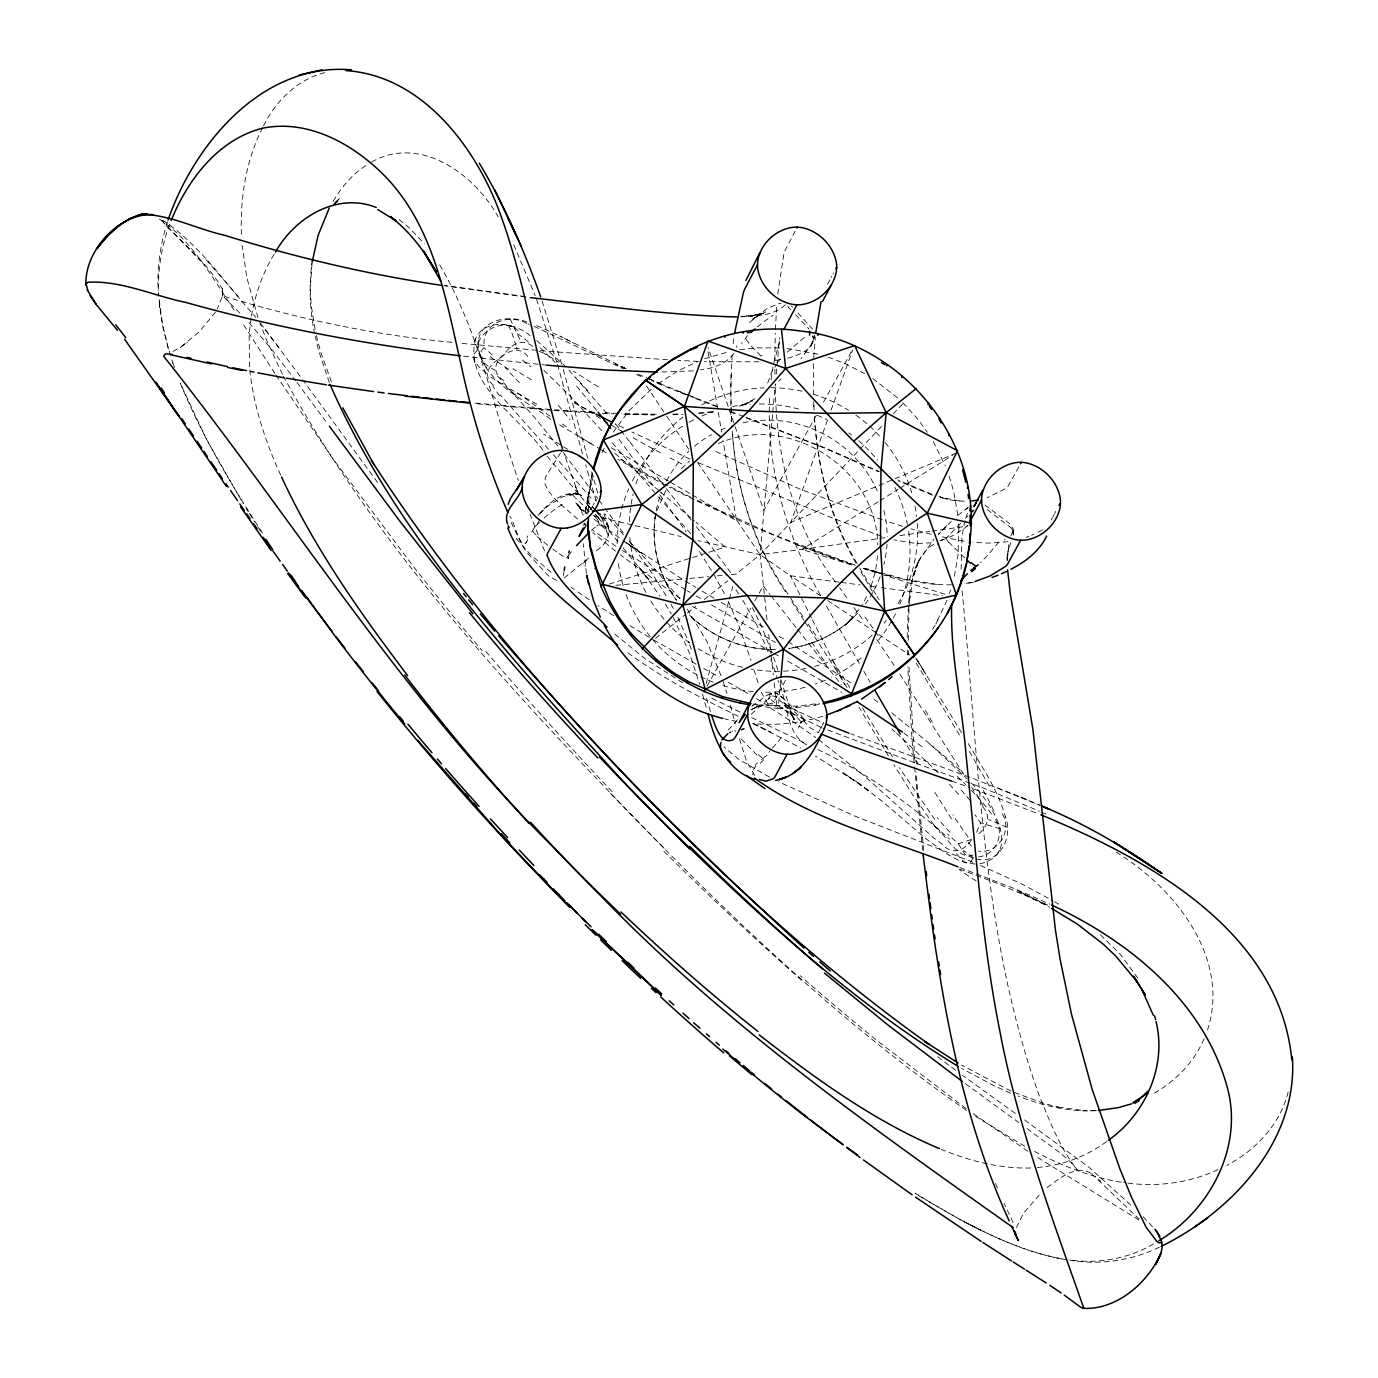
<?xml version="1.0" encoding="UTF-8"?>
<svg xmlns="http://www.w3.org/2000/svg" width="1378" height="1378" viewBox="0 0 1378 1378"><rect width="100%" height="100%" fill="white"/><g stroke="black" fill="none" stroke-linecap="round" stroke-linejoin="round"><path stroke-width="0.75" stroke-dasharray="5 3.75" d="M774.815 360.657L775.263 333.269M1007.197 560.174L1007.215 554.404L1007.232 560.691M907.172 637.704L908.412 604.942M769.234 411.815L769.716 394.59M222.823 293.962L222.53 296.167L222.513 289.311C207.372 262.337 181.552 242.769 161.071 219.877M787.734 358.177C797.552 355.507 815.914 349.306 812.917 335.991M732.097 355.162L730.736 389.423L731.718 422.357M877.648 555.592L875.495 571.078L870.948 586.718M813.537 363.671L813.416 393.97M730.995 374.695L730.84 405.7M775.383 329.669L776.813 304.555M588.285 511.686L589.061 493.737L591.868 475.686L588.32 495.133L586.994 514.115M1007.163 558.211L1009.299 541.054M813.778 357.746L815.345 336.938M908.998 608.99L908.291 640.856M909.101 607.009L909.825 595.038M1002.288 813.83C1012.709 830.4 998.24 853.947 978.466 851.191M483.006 358.504C464.214 339.953 501.127 313.684 518.076 330.634M526.809 322.056C508.671 314.167 478.821 319.817 478.097 343.604C480.577 381.672 524.966 399.396 551.028 419.549M908.567 602.978C910.514 581.55 914.665 554.783 935.455 543.259M477.977 344.982L478.355 340.383M584.1 523.02L583.755 525.741M780.637 680.766L778.415 705.984L777.123 708.413L752.474 705.243M772.558 414.554L760.07 554.662L767.046 619.755M772.748 412.418L775.28 384.703M776.262 374.041L779.552 337.799M777.726 294.082L783.858 254.069A162.811 22.823 82.6 0 1 784.874 250.899L795.089 231.228M312.014 263.405L310.343 288.777L311.152 304.831L315.149 329.824M251.02 318.146L249.108 334.871L249.642 367.96M909.446 601.066L913.269 575.797L918.833 560.57L911.84 581.568L916.198 566.375M733.182 343.777L733.802 338.557M655.308 516.302C650.984 545.636 659.08 576.349 676.581 600.205A117.268 113.926 28.1 0 1 661.233 492.824M771.077 379.656L773.041 366.927M814.122 338.799L814.57 335.543L811.366 345M312.444 259.667C308.569 283.868 309.706 308.655 314.373 332.666M587.786 497.975L585.047 514.614L585.633 510.687M585.684 510.256L586.27 506.294M1013.622 533.252L1013.261 535.095L1013.76 529.893L1010.97 535.715M564.015 571.663L563.257 575.608M587.889 497.561L593.505 474.979M503.952 380.569C492.256 374.041 493.841 362.38 503.659 354.508C511.6 344.276 523.106 336.732 533.889 347.756M587.028 501.919L588.647 493.6M251.433 316.13C255.292 294.237 262.647 272.758 274.411 253.81M773.781 363.155L780.224 339.246M654.963 518.094L656.221 512.788M954.386 576.211L958.037 555.007L958.881 527.447M964.841 520.763L961.982 536.438L961.138 570.251M591.3 476.754L592.316 472.826M475.772 338.506C461.906 385.806 525.431 420.79 545.86 454.688M706.173 683.505L732.786 586.477M1207.507 1030.089C1230.037 960.587 1178.638 893.03 1123.173 856.651M976.606 832.243L980.516 822.838L974.969 814.725M656.72 511.049L667.21 487.33M1288.189 1091.927C1280.248 1124.241 1255.72 1150.217 1226.782 1165.409M169.597 224.166C161.295 247.162 157.281 271.69 158.746 296.132M167.496 221.806C160.382 244.078 156.868 267.694 158.194 291.068M452.036 342.33C374.144 335.147 297.166 318.576 222.599 295.822L217.224 308.948M949.476 593.436L950.648 590.06M772.403 370.096L767.512 383.601M973.178 858.115L970.336 862.215L966.615 863.007L957.607 859.803L945.928 853.413L926.55 839.168L881.765 800.928L855.962 781.326L869.931 791.609L842.991 772.748L857.529 782.48L815.535 756.178M827.489 420.187L790.851 522.383L760.07 554.662L736.179 574.092L729.84 574.678M831.089 410.162L852.655 350.046M1016.43 1227.505L1023.51 1213.191L1040.597 1193.486M1012.485 531.96L1013.295 530.409L1011.762 533.751M966.081 516.767L967.408 513.339M979.947 863.834C1025.714 852.93 988.491 797.724 968.286 780.275M1010.815 542.622L1007.886 552.096L1008.524 548.737L1007.335 559.158L1007.404 553.043L1007.473 559.192M947.03 600.171L935.851 623.838L937.987 619.911M1204.079 1038.771C1193.813 1062.869 1174.263 1082.488 1151.353 1094.838M474.497 341.503C482.334 317.457 514.786 322.039 530.065 335.715M493.427 385.237C482.955 376.504 487.898 365.721 498.371 359.503C507.552 350.925 519.851 344.776 528.48 357.367M982.445 806.578C992.229 816.965 986.769 827.92 976.554 835.619M602.065 452.707L604.511 447.678M262.63 127.534C245.577 161.157 239.789 199.638 241.529 237.033M263.491 125.794C276.013 100.749 297.82 78.89 325.776 72.431M527.757 539.47C521.16 556.97 513.46 516.888 509.55 516.44M533.079 529.772L531.787 532.097M917.903 562.396L933.974 539.108M866.624 596.674L861.905 605.114M560.501 452.983L545.309 477.201L545.085 484.505L549.236 492.222L556.212 500.421L578.553 519.833M588.32 495.133L589.061 493.737M827.523 284.333L830.056 279.596M831.175 277.478L831.761 276.375M832.984 274.084L833.621 272.913M758.623 706.397L759.381 704.985L796.949 706.173L819.565 703.297M785.494 680.353L774.023 701.54A206.442 18.293 -83.3 0 1 772.679 703.211L759.76 705.829L751.113 709.687L757.814 706.242L751.096 709.687M774.247 683.075L777.123 708.413L796.208 707.569L796.949 706.173M796.208 707.569L814.915 705.26L815.483 704.21M818.446 732.493L820.013 729.548M820.565 728.514L821.719 726.344M822.321 725.207L823.579 722.864M1018.893 466.849L1007.783 486.641A162.432 35.966 6.8 0 1 1005.664 488.57L987.199 497.699M1051.087 520.161L1052.499 517.508M1053.016 516.561L1054.084 514.562M1054.635 513.529L1055.789 511.359M595.589 500.782L596.209 499.663M816.31 415.26L763.808 510.48L708.085 347.532M823.51 402.187L852.345 349.909M997.879 853.051L999.446 850.243M707.035 686.192L750.717 608.249M754.886 600.825L763.205 585.977L769.82 594.349M594.383 502.987L593.177 505.071M935.111 625.13L931.287 631.537M333.2 201.309C341.796 186.426 353.491 172.939 368.339 164.051M813.347 341.158L809.489 347.325M592.592 506.07L591.403 507.982M525.362 543.81L526.62 541.692M746.084 337.352L744.878 339.177M812.4 343.346L801.066 358.59M566.685 557.918L567.719 556.402M613.262 432.055L629.229 410.472L652.483 388.114M590.215 509.791L590.8 508.895M799.963 723.45L800.739 722.468M215.485 312.083L199.31 331.822L179.519 347.962L187.666 342.295L186.616 342.984M568.339 555.523L573.575 548.978M858.907 609.627L845.834 624.751L852.465 618.395L845.127 625.009L852.465 618.395M742.277 342.536L741.553 343.518M755.971 765.634L753.111 770.405L752.801 774.918M589.009 511.479L587.803 513.064M333.459 204.788L337.042 200.137M971.576 839.857C963.704 851.415 951.595 855.325 942.018 843.991A176.143 140.487 16.9 0 1 933.423 837.635L863.059 774.849L819.066 739.986M538.006 515.561C547.6 503.642 564.412 488.553 580.827 495.219L575.057 493.496M728.239 730.03L737.454 719.816M733.94 353.44C726.103 363.844 713.063 368.46 700.524 369.855M540.417 512.685L542.295 510.48M785.253 304.814C773.609 316.044 755.644 316.079 740.554 316.819M776.865 362.724L781.877 357.419M335.233 203.117L340.297 197.536L336.284 201.946M881.507 426.388L790.851 522.383L956.194 453.121M893.202 414.003L903.451 403.168M596.398 550.649C614.14 538.557 611.901 522.331 595.503 510.377M960.655 523.364L949.149 535.026M946.927 525.604L938.349 534.354L951.32 521.315M965.582 518.335L967.907 515.958M973.144 854.877C958.881 862.352 942.535 830.469 933.664 824.767L912.374 794.279L893.771 764.601M849.692 620.892L853.171 617.413L845.834 624.751M761.414 759.64L763.584 757.917M539.728 513.684L548.341 505.692L562.241 497.045L571.043 494.22L578.536 494.323L563.602 452.363M681.473 468.658L689.379 461.182M787.234 352.148L806.044 335.956M751.286 714.2L766.943 700.058M564.239 577.899L589.439 557.47M749.494 322.504L767.098 308.534L779.724 303.177M582.808 563.533L586.976 559.761M778.639 381.069L781.068 378.864M591.472 530.306L596.863 525.879M769.234 698.026L767.667 699.421M800.859 722.365L802.478 721.107M751.871 706.294L767.959 694.615L775.418 692.876L780.172 695.597L799.843 713.89L805.458 721.211L784.564 703.4L795.158 710.187L823.407 722.968M334.096 204.444L338.575 200.706M957.848 515.441L967.769 507.879M848.28 622.133C831.554 636.429 810.626 645.662 788.802 648.435A117.268 113.926 28.1 0 0 860.199 610.299M655.566 638.324L685.796 614.226M687.467 612.9L695.873 606.199M704.261 599.516L727.773 580.775M1047.159 1187.612C1059.493 1178.345 1077.234 1163.084 1092.806 1174.538L1091.738 1173.798L1139.055 1219.03M753.697 318.731L758.038 315.39L752.646 319.145L762.413 312.548L757.004 316.148L765.479 311.91L758.089 314.907L761.913 313.702L751.716 315.889L763.722 313.374L743.155 316.406M526.723 323.486C510.239 313.478 483.712 321.918 483.971 343.604C485.349 349.151 480.681 349.065 480.112 354.387C480.595 362.311 488.553 366.617 494.84 370.096M658.184 383.721L678.321 370.699L697.854 361.363M1106.637 1141.552C1085.795 1156.986 1060.405 1166.236 1034.499 1167.648M964.841 509.946L968.2 507.569M754.972 398.759L739.314 406.648M878.13 501.816L801.893 549.391L760.07 554.662L697.923 540.572M879.939 500.696L898.094 489.362M899.92 488.225L952.56 455.377M971.197 839.529L958.399 843.836L947.599 834.086M1153.455 1243.938C1128.22 1258.958 1097.801 1264.074 1068.846 1259.888M477.27 350.012L473.567 355.042L474.91 363.43M1042.474 529.927L1037.927 532.373M172.939 351.424L180.621 347.204M752.44 400.86L736.558 407.251M756.212 707.069L757.814 706.242M940.261 540.727L943.258 539.246M744.585 404.719L752.732 400.809M1218.169 1169.56C1188.852 1183.254 1155.315 1187.543 1123.397 1182.462M371.612 161.967C420.428 134.441 474.6 174.231 498.181 216.932M1159.415 1247.176C1131.889 1260.56 1100.264 1265.314 1070.051 1260.233M1031.519 535.267L1033.879 534.251M571.078 494.271L569.217 494.909M718.317 443.561C787.94 412.005 876.856 468.02 877.717 544.637M1026.093 537.334L1028.918 536.3M704.589 358.745L728.945 351.7M941.002 540.658L953.438 535.456L964.807 527.981A160.933 32.383 -4.5 0 0 967.597 525.225M609.214 584.1L690.567 558.107M692.6 557.47L706.828 552.923M708.86 552.268L725.138 547.066L695.993 522.279M822.855 716.216C800.825 723.071 777.485 725.534 754.507 723.777M973.574 582.343L964.91 583.721M814.915 705.26L818.963 704.434M978.432 856.927C997.172 855.083 1006.336 830.4 993.142 817.033M971.18 582.446L964.221 583.686M775.607 360.399L781.67 359.296M573.437 493.617L578.915 494.444M885.02 537.696L801.893 549.391L855.032 566.031M899.937 535.594L929.788 531.391M931.907 531.098L968.148 526M739.693 349.754L755.971 347.911L779.707 347.893M1008.059 541.726L988.612 543.121L972.885 542.26M712.064 411.729L695.58 413.193M712.943 412.143L698.525 413.607M931.39 542.829L915.957 543.518L894.012 539.831M615.863 585.305L687.622 578.622M689.741 578.415L708.74 576.641M717.18 575.866L727.739 574.884M741.605 316.578L755.075 315.373M693.289 370.854L659.339 372.112M1096.371 1110.599C1069.638 1112.304 1042.974 1105.811 1018.204 1096.113M758.933 361.828L704.434 361.673M672.826 414.158L681.111 413.865M958.313 843.836L964.927 854.239L972.747 858.063M772.197 695.976L772.231 695.976A7.234 5.409 42.5 0 1 776.675 697.337L783.031 703.366M951.561 584.789C921.589 585.426 892.341 577.072 863.92 568.442M673.015 414.64L683.23 414.502M656.272 414.227L621.151 413.469M1095.131 1110.685L1083.211 1110.685L1084.779 1110.72L1055.806 1106.706L1058.717 1107.326L1043.404 1103.278L1012.83 1091.858M625.181 414.313L654.636 414.881M1030.744 1167.993C999.946 1168.802 969.544 1160.982 941.208 1149.355M623.872 414.278L653.293 414.881M964.221 501.282L951.681 500.231L939.193 497.303M604.666 412.814L619.101 413.383M602.41 413.331L613.434 413.813M698.267 361.38L677.769 360.364M594.418 412.263L553.887 409.748M803.563 720.694L809.489 727.326L818.05 732.528M667.658 359.761L548.702 351.373L460.218 343.243M567.099 411.316L594.659 412.987M975.073 864.109L963.997 861.956L954.575 851.88M552.234 410.265L474.135 403.582M553.973 410.386L568.459 411.419M549.856 409.473L473.86 402.944M806.44 744.757C785.15 732.993 787.734 700.472 777.967 680.508M501.161 324.278L504.692 324.605L501.454 324.295M546.859 365.187L462.405 356.041M936.833 584.41L903.641 578.915L865.177 568.356M787.01 348.479L819.41 354.473M525.225 296.597L443.871 285.263M976.434 859.045C1000.066 864.833 1013.364 836.239 1005.492 816.965M526.086 297.114L445.094 285.901M839.03 582.136L790.455 575.763L760.07 554.662L697.457 462.216M841.148 582.412L860.148 584.909M870.707 586.305L879.164 587.407M881.265 587.683L942.535 595.727M958.95 501.024L940.089 497.027L947.599 499.112M1007.163 827.42L988.612 819.548M1121.296 1182.169C1090.411 1177.277 1061.043 1165.34 1033.466 1150.871M964.221 541.192L938.935 536.231M753.163 703.951L759.381 704.985M1000.273 828.815L980.619 822.873M556.591 580.448L548.875 576.211L527.188 552.94L521.918 544.827L510.204 520.453M575.229 493.531L578.536 494.323M1066.934 1259.716C1029.573 1253.946 994.864 1237.84 961.655 1220.46L915.285 1193.692M736.817 721.504L724.587 718.868M1061.852 1258.975C1008.696 1248.382 960.776 1221.08 915.009 1193.141M508.103 325.225L511.169 330.651L515.992 345.447M578.45 494.202L575.556 493.582M578.812 494.323L575.883 493.668M593.263 515.613L633.036 525.104M635.137 525.604L681.18 536.576M931.183 534.337L911.03 528.825M877.373 572.525L894.184 577.055M508 325.208L511.341 326.155L508.293 325.294M863.524 568.339L879.147 573.024M902.693 526.327L885.727 520.918M863.214 568.597L879.56 573.713M881.61 574.35L944.981 594.194M938.969 496.58L942.5 497.699M881.576 536.283L832.26 517.956L698.267 462.663M831.106 557.418L797.38 544.844L853.878 565.187M846.144 562.672L854.067 565.273M855.445 565.238L774.333 535.146L694.03 498.888M882.282 519.782L800.532 489.345L713.494 450.485M830.004 557.039L847.47 563.102M828.212 357.143L845.369 363.723L864.988 373.782M951.664 781.137L969.75 787.561M932.51 495.184L898.835 481.198M914.355 762.602L822.89 728.101M916.232 763.274L984.512 788.492L1039.563 811.177M959.966 867.572L1017.791 889.947L1049.709 904.14M959.743 869.139L997.62 883.505L1048.279 905.449L1016.74 890.412L1049.605 907.275M969.526 777.158L850.794 733.854M973.764 788.991L1039.046 814.053M527.877 323.899L529.083 324.347M931.752 494.151L897.767 480.009M746.411 417.965L823.837 447.781L878.32 471.655M729.84 411.729L736.489 414.227M730.822 411.591L744.361 416.724M746.29 417.465L824.578 447.712L879.388 471.586M716.474 406.648L691.291 396.916M775.418 692.876L777.709 693.823M973.471 778.604L1039.598 805.096M717.8 406.613L690.412 395.968M686.261 394.952L652.896 381.482M798.155 545.154L748.599 524.829L696.011 500.559M678.872 391.386L689.999 395.796M688.828 395.314L662.784 384.72M690.671 396.037L696.183 398.242M997.155 787.665L1025.887 799.223M972.868 862.266L854.153 815.793L778.622 781.843M534.096 326.31L623.597 368.908M821.03 727.308L781.774 708.602L770.595 699.232L769.217 694.684L770.388 693.461L771.491 694.77M648.332 378.64L663.214 384.893L648.78 378.795M1020.805 797.139L1040.166 805.372M636.498 374.558L643.026 377.331M980.671 865.556L1021.029 883.608L1052.62 900.575M536.679 325.535L560.57 336.456M638.1 374.161L646.971 378.037M690.016 459.012L631.882 431.951M1010.556 1093.185L992.642 1085.072L961.655 1068.381M625.13 368.374L615.363 363.93L629.729 370.493M625.681 368.632L559.812 336.06L573.661 343.139M1041.441 812.038L1047.073 814.622M580.086 494.874L579.191 494.461L580.827 495.219M751.561 717.542L806.836 743.965M1011.004 1091.1L961.551 1065.073M739.934 712.013L709.653 697.182M694.15 499.663L669.329 487.295M623.614 427.938L615.398 423.89M753.663 723.829L771.043 732.338L752.715 723.312M1023.337 893.702L1045.626 904.76M753.318 723.674L800.635 747.875M738.264 716.25C699.111 697.302 660.286 677.063 625.371 650.916M690.912 497.337L665.143 484.109M600.86 525.207L605.803 529.583L608.335 535.542L600.188 513.839M970.129 1224.801L980.688 1230.123L961.655 1220.46M594.28 413.297L572.077 401.825M817.895 749.511C866.004 772.679 909.842 803.581 949.563 839.116M665.918 485.504L617.947 459.374M1024.732 1146.289L973.23 1114.957M769.355 777.02L738.935 759.45L723.863 746.842M663.249 483.092L618.843 458.426M772.593 652.638L692.359 606.337M774.091 653.465L780.12 656.824M787.716 661.061L841.734 692.307M696.062 664.11L650.795 638.221M703.779 668.451L719.127 677.063M541.899 352.131L558.9 362.156M728.239 682.213L749.201 694.305M531.426 379.725L512.84 368.753M682.696 682.765L645.111 658.718L613.176 632.812M711.427 604.839L775.297 642.424M611.281 447.764L668.399 481.025M670.242 482.093L690.516 493.892M692.359 494.96L736.575 520.712L723.054 440.512M601.48 449.9L558.211 423.976M602.048 450.227L608.731 454.12M696.166 595.968L702.263 599.516M1054.377 901.608L1061.37 905.69M713.907 598.121L697.681 588.527M721.194 602.393L765.134 628.041M687.054 590.611L690.085 592.385M579.397 436.878L594.228 445.68M779.242 636.395L784.547 639.53M685.538 589.698L622.443 550.511M649.227 637.308L627.472 624.182M756.556 698.663L771.043 707.482M685.348 581.051L695.89 587.459M598.328 386.891L573.386 371.199M788.044 641.735L853.016 684.211M681.852 578.898L623.045 540.624L634.69 548.582L624.2 541.33M973.247 857.512L963.515 850.484M162.793 220.222C200.361 245.387 225.837 284.195 255.774 317.319M566.582 426.801L559.916 422.581M613.813 615.673L598.052 605.545M1116.249 852.138L1121.434 855.514M159.331 219.016C193.402 241.822 213.245 279.269 235.638 312.427M1138.831 1219.943L1034.654 1155.677M1027.919 1151.267L972.696 1113.338M872.808 378.623L898.904 398.879M550.166 416.277L517.663 392.954M820.685 595.864L790.455 575.763L811.453 617.878M827.799 600.601L909.601 654.998M680.095 598.379L620.341 554.869M616.035 546.291L592.833 530.392M630.831 545.964L645.989 556.23M792.161 721.09L815.776 737.592M589.233 599.723L575.832 590.594M966.512 1110.392C835.533 1019.582 720.677 907.844 610.42 793.366M486.537 373.49L478.252 366.203L473.843 359.141L474.687 362.535M984.891 505.02L1009.437 523.364L1013.76 529.72M571.078 587.235L574.247 589.474M1024.595 1119.952L1089.326 1167.562L1131.424 1205.681M1015.276 1113.372L962.481 1075.305M619.29 537.885L592.196 517.801M1018.997 1122.674L963.842 1082.608M966.081 1108.567L878.957 1042.13A697.733 144.931 46.5 0 1 800.222 975.745M559.141 553.663L561.518 555.334A8.285 2.722 35.1 0 0 565.91 557.608M1027.075 1128.53C1042.767 1140.915 1067.537 1155.884 1077.269 1169.974C1059.751 1147.719 1049.519 1120.676 1038.891 1094.7C981.033 932.717 978.983 758.021 961.861 588.647M903.934 733.165L924.052 748.271M584.582 524.381L587.751 526.723M547.789 545.257L535.766 535.594M552.785 548.944L557.487 552.44A78.46 27.164 35 0 0 559.003 553.801M955.695 1070.31L936.179 1055.72M873.859 699.197L878.802 702.952M492.377 354.938L484.074 347.893M987.148 509.515L1009.506 526.706M891.807 712.857L930.529 744.43L966.874 778.691M536.731 340.469L564.911 365.876M615.518 551.097L592.747 532.597M551.011 572.318L530.478 554.593L514.683 536.748M399.086 219.55L409.369 227.835L424.321 243.751M615.019 453.431L658.753 490.602M660.372 491.98L694.374 520.901M586.77 513.391L575.815 502.953L580.827 508.499L578.777 505.95L582.739 512.306L577.399 503.676L583.256 515.131M782.015 697.32L780.603 696.079L785.115 700.282M891.91 728.962L895.045 731.735M1100.471 934.784L1120.176 954.196L1139.227 979.965M896.596 733.13L939.21 773.644M543.845 370.303L570.819 396.743L601.859 430.849M539.952 347.549L555.145 362.448M589.164 511.014L575.436 497.94M964.6 557.814L948.908 542.364M957.176 776.434L965.892 784.805M1098.8 1179.447L1100.66 1181.222M1143.172 1216.688L1156.004 1230.571M756.953 755.11L739.09 736.817M902.848 402.721L917.627 418.964L927.36 432.244M239.772 313.064L222.599 295.822M161.433 220.204L200.792 261.2M664.162 848.28C522.899 703.934 381.086 554.628 283.403 376.315M788.302 307.191L790.783 309.757M760.949 356.127L748.736 343.484M784.823 705.226L797.121 717.714A11.644 10.903 65.5 0 1 800.842 721.986M791.42 306.037L792.591 307.225M594.262 515.837L596.932 518.851M795.554 314.718L808.163 328.119M971.266 790.231L976.244 795.519A178.968 136.801 12.1 0 1 993.435 816.93M568.907 370.114L608.973 415.88M949.494 784.358L958.726 794.538M797.828 312.944L812.486 329.015M575.815 502.953L583.6 511.393M630.349 542.312L658.288 572.99L679.767 598.896M623.476 534.802L604.839 513.891M248.953 322.59L271.587 349.289L295.788 380.828M548.444 449.245L500.421 395.073M510.118 318.921L520.729 341.313M587.614 390.629L575.573 377.176M595.262 510.17L601.221 517.008L588.199 502.247L594.073 508.809M497.716 376.16L533.734 416.5L557.969 446.041M553.37 454.774L593.229 500.593M690.671 533.665L657.254 495.563M238.118 296.373L204.34 257.686M612.245 442.803L654.533 492.394M971.387 846.161L967.442 841.338M576.572 386.133L596.691 410.455M547.204 456.221L589.284 506.846M595.33 510.204L606.113 523.209L609.507 529.428L605.752 521.935L608.852 527.516L607.181 524.501L607.715 525.483M623.321 548.151L649.761 580.896L638.376 566.272L659.976 596.002M595.985 514.907L599.998 519.747L596.226 515.165M618.05 541.812L595.399 514.287M591.214 509.05L587.459 504.469L594.09 512.65M933.664 824.767L940.433 833.104M615.604 424.079L619.583 428.989M934.749 819.462L899.231 767.563M754.679 775.487L746.463 761.018L738.935 737.161M630.142 442.321L665.143 487.14M691.101 519.954L666.16 488.415M771.146 596.019L796.312 627.782M797.638 629.47L841.321 684.659M620.91 430.659L631.158 443.595M260.425 323.244L302.419 379.329M696.338 526.603L732.614 575.143M564.274 454.085L597.742 498.509M278.752 347.325L263.904 327.688M619.101 439.358L654.843 488.019M296.976 382.429L325.759 421.306M623.201 532.89L605.063 508.413M377.555 482.438L303.573 380.931M598.965 500.162L603.857 506.777M853.981 607.56L862.111 618.688M629.143 540.968L650.778 571.474L667.176 597.432M846.815 597.759L839.667 587.838M659.804 494.874L686.141 531.839M687.277 609.128L707.103 641.803L721.779 677.528M835.619 582.084C791.988 525.707 775.917 453.913 775.194 383.807M483.781 363.792L487.399 369.028M808.076 624.113L818.205 638.91M876.839 639.495L895.407 667.245M802.995 616.689L788.991 595.692M735.938 589.784L740.623 596.726M646.489 385.978L665.453 414.347M666.625 416.122L689.155 449.796M805.114 622.219L835.43 668.709M262.492 533.114C231.642 485.263 201.998 436.12 180.346 383.291L206.373 439.169L243.096 503.383M803.994 620.531L790.834 600.222M699.456 551.527L712.684 572.611M274.79 373.369L242.011 322.383M275.91 375.074L332.494 458.168L412.78 565.755A697.733 144.862 46.5 0 0 482.197 650.726M257.927 527.085L262.492 534.061M951.526 818.894L934.663 792.005M833.035 661.164L851.053 689.448M899.886 674.152L965.392 777.02M876.942 596.226L879.13 599.637M788.009 594.194C754.799 546.17 735.904 489.311 732.355 431.125M742.845 600.257L757.056 625.526L769.596 655.377M875.908 594.555L859.183 567.219M246.094 508.224L248.247 511.651M249.315 513.374L254.706 521.935M892.582 756.884L862.094 707.259M835.206 668.347L848.348 689.655M916.801 659.58L925.482 673.653M915.715 657.823L925.827 674.255M961.603 732.734L916.06 658.288M968.321 743.689C982.256 767.253 998.103 790.472 1005.527 817.12M888.448 755.885L858.959 707.103M785.477 591.765C752.509 542.553 734.767 484.436 731.89 425.457M585.771 525.121L584.703 523.175M916.284 663.214L960.552 736.885M665.316 604.012L671.258 613.882M969.371 751.492L990.903 788.922M872.36 591.386L859.872 570.113M971.542 787.096L976.227 795.158M914.148 757.624L901.264 735.68M439.703 264.972C479.165 331.254 493.513 408.284 518.3 480.491M859.321 663.438L825.525 604.46M863.817 671.224L870.155 682.162M713.666 574.23L724.38 593.573M933.233 441.494L945.377 465.919M752.199 607.44L760.932 624.957L772.231 653.31M857.168 563.55C830.176 518.335 817.223 466.212 814.295 413.934M670.914 604.012L673.601 608.99M855.893 562.965C829.866 518.007 817.12 466.556 814.346 414.933M820.392 595.141C788.767 540.107 769.372 477.649 769.251 413.9M673.394 617.585L689.534 653.275L699.662 684.246M812.4 619.79L844.852 684.866M282.438 374.403L266.075 338.971L258.754 319.662M513.753 244.733L535.181 295.581M780.775 679.595L792.815 717.111L790.094 710.79L794.503 719.385L790.283 713.408L792.057 715.733L781.86 707.792L783.083 708.43L767.735 703.745L761.414 692.376M1013.14 1222.475L1004.097 1203.373M677.907 617.344L688.983 642.94M728.394 601.618L738.797 625.526L751.044 660.406M280.647 475.065C265.42 441.752 253.759 406.476 249.762 369.941M790.094 710.79L794.055 719.884L791.282 713.477M995.553 1183.461L997.793 1188.801M544.568 550.942L530.013 514.132M331.409 381.827L321.022 352.923L316.285 335.474M608.335 526.654L603.96 513.839M329.256 382.447L318.611 350.598L315.321 336.645M689.655 644.663L692.152 651.501M174.524 367.564L171.63 359.641L172.887 363.258M770.905 659.063L776.916 677.063M577.503 491.722L575.057 484.867L575.866 487.812M536.576 299.302L556.919 362.655M773.54 657.168L778.501 672.309M542.054 300.886L562.706 367.53M949.166 476.133L953.783 491.774L958.055 516.664M758.124 682.988L754.145 670.345M723.157 681.542L726.912 693.513M258.031 317.732L246.748 277.322L242.183 245.387M596.226 500.972L585.702 464.886M710.393 711.513L705.898 696.045M557.522 364.653L582.963 455.274M597.69 493.014L591.61 471.862M170.51 355.8L163.052 328.188L158.349 293.135M516.526 347.256L517.026 349.099M702.487 694.012L707.035 710.359M563.257 369.442L587.751 458.168M730.323 705.243L735.335 723.726M168.305 349.013L161.123 318.008L158.78 298.079M222.857 292.153L222.34 288.622M586.373 573.506L583.307 543.707M708.103 351.89L721.624 432.072M585.082 565.635L585.219 566.599M813.054 336.766L813.485 339.746M159.366 305.589L159.693 307.966M923.76 850.588L915.922 772.007M922.605 850.192L912.219 742.604L907.74 666.849M768.735 634.535L770.888 653.534M771.129 655.635L773.282 674.634M598.948 523.881L598.93 523.743A8.13 5.977 53 0 0 597.019 518.783M914.803 759.364L908.808 664.902M958.64 523.847L958.916 528.032M813.795 405.201L814.209 412.952M813.64 401.601L814.088 409.817M730.943 407.664L731.718 423.339M907.31 649.968L907.516 658.408M774.867 369.321L774.97 374.695M908.412 650.864L908.464 654.877M895.493 613.744A147.36 143.174 28.1 0 1 876.098 642.958M861.129 657.84A147.36 143.174 28.1 0 1 831.675 677.235M825.215 680.232A147.36 143.174 28.1 0 1 815.294 684.091M805.062 687.226A147.36 143.174 28.1 0 1 762.516 692.135M753.542 691.584A147.36 143.174 28.1 0 1 720.057 684.625M713.253 682.196A147.36 143.174 28.1 0 1 625.939 594.056M623.132 585.598A147.36 143.174 28.1 0 1 618.102 561.259M617.137 543.587A147.36 143.174 28.1 0 1 628.695 488.811M632.45 480.853A147.36 143.174 28.1 0 1 683.109 425.819M689.207 422.219A147.36 143.174 28.1 0 1 695.494 418.929M701.936 415.949A147.36 143.174 28.1 0 1 713.563 411.505M732.545 406.562A147.36 143.174 28.1 0 1 750.287 404.305M759.261 403.978A147.36 143.174 28.1 0 1 800.205 409.455M817.292 415.329A147.36 143.174 28.1 0 1 827.162 419.808M848.779 432.916A147.36 143.174 28.1 0 1 851.673 435.086M858.683 440.788A147.36 143.174 28.1 0 1 877.459 460.2M894.873 487.364A147.36 143.174 28.1 0 1 907.413 524.415M908.584 531.426A147.36 143.174 28.1 0 1 899.817 604.132M880.094 576.796A117.268 113.926 28.1 0 1 865.453 603.736M666.539 480.905A117.268 113.926 28.1 0 1 688.879 451.226M694.478 446.265A117.268 113.926 28.1 0 1 711.496 434.656M721.624 429.66A117.268 113.926 28.1 0 1 725.104 428.213M743.19 422.753A117.268 113.926 28.1 0 1 878.647 494.271M883.901 510.446A117.268 113.926 28.1 0 1 887.191 536.524M887.019 544.017A117.268 113.926 28.1 0 1 883.953 564.325M917.3 523.502A145.017 140.9 28.1 0 1 896.578 606.199M886.33 620.41A145.017 140.9 28.1 0 1 884.073 623.063M872.188 635.172A145.017 140.9 28.1 0 1 814.312 666.47M805.768 668.468A145.017 140.9 28.1 0 1 751.303 669.088M742.621 667.279A145.017 140.9 28.1 0 1 698.491 648.831M689.655 642.871A145.017 140.9 28.1 0 1 650.261 600.119M645.92 592.454A145.017 140.9 28.1 0 1 629.694 535.542M629.453 521.573A145.017 140.9 28.1 0 1 633.174 493.875M635.964 483.902A145.017 140.9 28.1 0 1 682.902 417.121M701.833 404.822A145.017 140.9 28.1 0 1 763.929 387.821M771.008 387.7A145.017 140.9 28.1 0 1 802.909 391.421M813.192 394.16A145.017 140.9 28.1 0 1 848.504 410.231M855.893 415.14A145.017 140.9 28.1 0 1 880.731 437.326M885.158 442.51A145.017 140.9 28.1 0 1 911.719 492.635M915.044 506.226A145.017 140.9 28.1 0 1 916.663 516.561M929.685 744.086A460.993 339.763 15.1 0 1 963.101 773.006M976.089 880.852A193.643 62.906 51.4 0 1 959.277 869.604M770.509 708.12A629.229 489.776 15.8 0 1 791.575 721.693M961.052 789.973A184.704 109.362 61 0 1 971.335 801.944M508.792 369.304A173.077 60.339 17 0 1 488.088 354.99M536.903 404.219A371.371 91.895 21.5 0 1 510.566 389.216M502.436 384.376A371.371 91.895 21.5 0 1 490.999 377.331M539.039 351.08A171.578 74.843 20.1 0 1 541.399 352.406M682.007 464.024A714.769 361.828 17.5 0 1 670.173 457.927M660.458 452.794A714.769 361.828 17.5 0 1 632.123 437.171M622.925 431.9A714.769 361.828 17.5 0 1 570.613 399.568M582.653 458.633A897.267 375.918 20.2 0 1 543.552 434.07M516.371 395.417A181.948 152.596 82.7 0 1 502.195 383.17M950.079 832.226A182.292 152.803 26.2 0 1 937.402 817.912M811.608 642.114A1028.66 773.644 43.9 0 1 826.335 664.144M932.303 722.21A540.986 59.754 61.2 0 1 925.465 710.428M968.131 837.014A189.044 74.877 67.8 0 1 952.939 814.863M983.341 790.49A193.454 131.186 40.8 0 1 995.14 814.122M864.953 617.068A827.627 673.084 41 0 1 878.544 636.24M976.813 794.538A171.423 88.175 66.8 0 1 983.1 806.044M522.52 360.123A179.295 88.347 26.4 0 1 530.84 366.72M558.366 405.425A409.283 161.915 62.6 0 1 569.992 419.653M517.491 333.683A181.81 114.942 78.3 0 1 529.652 343.053M519.454 382.705A183.929 40.806 38.7 0 1 505.14 367.461M499.818 395.865A172.25 132.288 85.7 0 1 492.704 386.047M1009.471 526.758A9.422 9.284 81.5 0 1 1013.019 530.668M1013.76 530.926A27.026 4.926 -43.2 0 1 1012.951 532.924M998.705 542.14A35.794 4.375 -48.6 0 1 980.619 562.655M948.701 542.415A8.13 3.066 46.6 0 1 946.307 538.247M937.781 544.654A51.02 8.44 -40 0 1 937.712 543.638M948.787 535.697A25.011 3.376 -48.1 0 1 946.531 537.799M567.65 556.436A26.406 6.235 -44.6 0 1 568.27 555.558M596.777 526.017A25.011 5.581 -52.5 0 1 598.396 524.984M599.585 524.019A51.02 16.123 -46.6 0 1 600.067 525.914M1004.407 540.021A32.349 1.378 -43.5 0 1 1005.13 539.366M801.755 980.24A708.137 144.173 46.4 0 1 663.559 851.001M575.504 492.359A78.081 8.544 -30.8 0 1 576.176 492.962M569.837 495.615A37.895 6.339 -42 0 1 572.197 494.633M566.961 495.133A28.438 8.871 -43.7 0 1 569.786 494.116M535.853 526.034A35.794 9.026 -39.4 0 1 539.504 522.314M544.138 517.99A35.794 9.026 -39.4 0 1 562.276 504.434M533.355 529.617A27.026 7.424 -51.5 0 1 535.301 526.12M527.085 537.937A32.349 5.908 -46.6 0 1 527.55 535.956M537.506 523.554A55.396 1.051 -60 0 1 539.797 519.454M571.164 494.22A12.316 11.265 46.5 0 1 575.487 497.906M536.145 534.974A9.422 6.477 45.3 0 1 532.993 531.391M732.304 731.58A48.368 5.219 -38.6 0 1 732.665 731.132M770.595 696.682A25.114 1.085 -38.9 0 1 768.683 698.422M769.63 696.975A49.522 5.202 -51.8 0 1 768.579 699.232M785.477 704.192A118.146 23.581 46.5 0 1 783.772 702.418M802.22 721.349A26.423 3.049 -44.9 0 1 801.238 723.174M781.36 737.592A36.104 1.602 -49.9 0 1 768.872 752.285M767.046 755.23A28.318 1.619 -38.2 0 1 764.153 757.366M762.189 757.779A12.867 7.493 36.1 0 1 758.244 754.507M735.37 731.529A7.303 3.411 47.9 0 1 735.025 730.219M775.022 367.237A49.522 8.578 -55.7 0 1 776.176 364.567M812.52 335.887A94.29 22.582 -21.3 0 1 812.503 336.955M799.395 725.431A81.319 6.253 -56.4 0 1 798.138 728.187M612.039 791.575A708.137 139.23 46.7 0 1 485.762 651.329M780.327 303.763A28.318 7.062 -43.5 0 1 781.068 303.453M757.245 327.034A36.104 6.993 -38.9 0 1 773.282 315.131M746.428 337.145A26.423 5.305 -50.9 0 1 747.41 335.629M736.799 347.308A34.863 6.356 -41.7 0 1 736.799 345.723M760.346 763.154A54.397 7.734 -35.1 0 1 763.774 759.709M755.557 764.979A34.019 2.325 -40.8 0 1 757.314 762.912M749.132 342.915A11.644 6.856 47.2 0 1 745.877 338.971M762.017 355.679A118.146 27.353 46.6 0 1 761.431 355.059M808.266 328.05A7.303 5.822 56.3 0 1 808.765 328.86M787.906 306.484A12.867 12.488 49.7 0 1 788.388 307.139M775.538 649.451C743.586 650.071 711.668 637.239 689.052 614.657A117.268 113.926 28.1 0 0 775.538 649.469M770.268 693.479L771.611 693.685L770.268 693.479M576.09 493.737L573.506 493.376L578.054 494.151L576.09 493.737M580.586 495.115L581.533 495.598L580.586 495.115"/><path stroke-width="1.5" d="M809.696 332.942L809.696 332.839A7.303 5.822 56.3 0 0 809.627 331.168M969.94 533.665L969.509 543.621C984.615 441.976 901.195 341.451 799.946 330.978C709.291 316.957 614.157 379.053 593.332 468.916M781.016 676.564L783.427 649.245C823.355 596.295 870.672 548.22 927.291 513.15L957.486 450.692L886.192 412.677L826.49 413.366L748.754 410.937L684.401 406.389L645.404 380.018L620.376 409.662L610.506 425.406M951.698 603.702C950.01 654.602 962.154 704.83 966.081 755.42C975.59 847.091 981.549 939.365 999.618 1029.883C1017.464 1125.344 1051.586 1216.688 1083.659 1307.808L1080.989 1307.481L1064.247 1295.096M815.828 332.442L821.047 301.524M734.474 333.648L743.448 292.377A163.672 18.241 -89.3 0 1 744.568 289.38L757.504 264.765A31.505 30.609 28.1 0 1 758.176 258.668C761.707 243.028 775.504 230.298 791.248 227.559A31.746 30.85 28.1 0 1 797.259 227.163A31.797 30.902 28.1 0 1 803.271 227.921C819.118 231.711 832.536 245.077 836.067 261.045A31.556 30.66 28.1 0 1 836.687 267.177A31.505 30.609 28.1 0 1 836.015 273.275C832.467 288.915 818.67 301.644 802.943 304.383A31.746 30.85 28.1 0 1 790.679 304.004C774.953 300.025 761.603 286.831 758.107 270.915A31.556 30.66 28.1 0 1 757.487 264.765M969.199 545.636L966.719 561.673L970.267 542.226M564.205 570.526L564.773 566.944M312.22 261.854L318.146 235.311L329.204 208.164M1161.137 1252.878L1155.556 1264.522C1160.069 1256.547 1165.736 1245.126 1159.053 1236.686M600.395 496.545C596.932 512.185 583.239 525.035 567.512 527.843M982.187 494.047C985.666 478.407 999.36 465.557 1015.086 462.75A31.505 30.609 28.1 0 1 1021.322 462.319A31.556 30.66 28.1 0 1 1027.523 463.18C1043.335 467.142 1056.599 480.681 1059.923 496.666A31.797 30.902 28.1 0 1 1059.82 508.758C1056.151 524.26 1042.612 537.007 1026.937 539.797A31.505 30.609 28.1 0 1 1020.702 540.228A31.556 30.66 28.1 0 1 1014.484 539.366C998.688 535.405 985.425 521.866 982.101 505.881A31.797 30.902 28.1 0 1 982.204 493.789M822.993 703.607C894.029 690.55 952.956 631.176 967.287 560.605M593.453 469.691L603.357 439.995L611.246 424.011M947.323 613.365L955.195 597.397L961.93 579.656L966.185 563.671M508.103 504.296L510.618 498.216L520.471 483.575M583.204 527.981L579.087 536.352L585.305 526.827M168.082 219.98C194.522 143.364 262.922 62.217 351.476 69.83M720.901 742.466C718.627 750.373 725.19 757.332 730.633 762.172M850.588 696.355L884.693 611.281L880.473 545.533L880.99 469.054L886.192 412.677L854.653 345.62L785.667 368.426L748.754 410.937L693.306 463.387L641.803 504.52L601.084 586.683C627.145 647.677 684.366 694.908 750.407 704.847M745.929 280.475L759.846 252.639M721.796 739.986L727.842 733.733M171.148 220.514C187.511 180.122 217.552 140.298 261.407 128.481C307.57 118.353 353.388 144.07 384.875 176.057C433.347 225.975 445.559 297.217 460.562 362.397C471.465 413.865 486.744 464.489 507.948 512.685M1160.62 1253.877C1147.667 1283.125 1116.18 1310.357 1082.832 1308.308M783.737 329.721L796.915 304.779M600.395 496.545A31.746 30.85 28.1 0 0 601.049 490.654A31.797 30.902 28.1 0 0 600.481 484.711C597.174 468.709 583.91 455.205 568.098 451.209A31.556 30.66 28.1 0 0 561.88 450.365A31.505 30.609 28.1 0 0 555.661 450.795C539.935 453.603 526.241 466.453 522.762 482.093A31.746 30.85 28.1 0 0 522.124 487.984C518.834 500.645 502.247 509.929 507.535 523.967M561.38 451.329L561.88 450.382M602.065 442.407L603.357 439.995L684.298 406.493L721.021 437.136M620.376 409.662L620.944 408.594M595.899 459.115L596.64 457.72M631.589 395.314L632.33 393.919M567.495 527.843A31.505 30.609 28.1 0 1 561.277 528.274L547.652 553.078A144.311 34.932 7.6 0 0 547.187 555.455M653.706 374.058L659.252 368.46M600.171 492.256L601.032 490.654M658.495 369.855L674.359 358.073M601.084 586.683L590.783 550.304L588.061 532.097L588.458 518.025M690.654 348.91L689.896 350.305L697.354 347.256M590.783 550.304L588.802 530.685M595.141 568.563L595.899 567.15L591.351 549.236M724.725 337.248L725.465 335.853M796.777 228.059L797.259 227.163M743.086 333.149L743.655 332.098M609.283 603.133L610.041 601.738L595.899 567.15M618.946 619.118L619.497 618.067L610.041 601.738M629.953 634.5L630.693 633.088L619.497 618.067M835.791 268.848L836.687 267.177M822.494 301.438L831.192 285.143M642.131 649.021L682.902 604.994L720.039 567.684M817.877 335.491L818.446 334.441M656.169 661.285L656.927 659.89L630.693 633.088M671.275 672.619L671.844 671.551L656.927 659.89M687.243 682.799L688.001 681.404L722.589 696.631L751.079 703.607M703.9 691.756L705.191 689.344L783.427 649.245L851.88 693.944C886.743 681.679 916.611 657.444 938.211 627.696M886.726 365.807L887.294 364.739M721.848 698.026L722.589 696.631M901.66 377.469L902.401 376.073M740.141 702.918L740.709 701.867M749.27 703.676L739.073 722.692L745.309 714.321M737.247 733.837L747.703 714.252A31.505 30.609 28.1 0 1 748.375 708.154C751.923 692.514 765.72 679.785 781.447 677.046A31.746 30.85 28.1 0 1 787.475 676.632A31.797 30.902 28.1 0 1 793.487 677.408C809.334 681.197 822.752 694.564 826.283 710.514A31.556 30.66 28.1 0 1 826.903 716.663A31.505 30.609 28.1 0 1 826.214 722.761C822.683 738.401 808.886 751.131 793.16 753.869A31.746 30.85 28.1 0 1 787.131 754.283A31.797 30.902 28.1 0 1 781.119 753.508C765.272 749.718 751.854 736.352 748.323 720.401A31.556 30.66 28.1 0 1 747.703 714.252M927.876 404.271L928.634 402.876M939.641 418.24L939.073 419.291L941.174 422.925M948.546 435.637L949.287 434.225M787.131 754.266L775.004 776.727A215.261 34.777 75.9 0 1 773.23 778.742L765.996 781.171L759.312 779.466M833.104 701.523L833.862 700.11L851.88 693.944M826.128 718.093L826.886 716.663M821.564 734.302C812.658 754.403 799.188 776.537 775.538 780.379M963.429 468.813L962.688 470.208L965.72 482.145M967.218 488.122L967.787 487.054M867.933 688.466L868.674 687.054M970.508 505.278L969.888 510.911M982.686 490.241L973.988 506.536L976.347 502.247M884.228 679.285L884.797 678.217M981.549 499.938L969.423 522.589M899.334 668.916L900.075 667.503M913.166 657.375L914.458 654.946L884.797 611.177L852.758 571.767M1020.53 463.783L1021.322 462.336M926.24 643.457L926.981 642.045M961.93 579.656L962.688 578.243M955.195 597.397L956.487 594.986L927.291 513.15C877.907 467.108 830.486 418.946 785.667 368.426L707.982 341.038L684.418 406.51M1020.702 540.21L1007.421 564.412A182.964 39.841 4.3 0 1 1005.492 566.444L990.231 575.883L974.969 581.516M1058.941 505.45L1059.889 503.693M736.851 734.577L735.008 737.712A203.479 28.215 83 0 1 733.406 739.504C720.401 746.015 714.993 724.38 711.789 715.957M524.036 476.788L516.595 489.913L522.899 479.613M1046.66 536.076C1039.339 551.2 1025.628 561.776 1010.918 569.217M1161.723 1242.164L1159.398 1243.059L1156.883 1241.457L1146.117 1227.178L1131.596 1197.499L1119.849 1168.733L1092.151 1089.326L1071.481 1014.208L1060.078 959.071L1055.496 930.443L1032.88 729.341L1010.246 593.539L1007.611 569.82M275.479 252.071C294.565 217.672 336.99 191.766 376.228 207.475M960.793 580.638L967.322 573.748M576.469 545.654L589.25 532.373M1147.908 1091.152L1135.438 1103.175M973.505 510.308L972.127 511.703M853.723 441.236L886.192 412.677L916.439 388.355M888.724 679.561L892.031 676.65M644.112 382.429L650.502 376.849M970.801 570.613L973.729 568.132M973.97 567.925L976.899 565.79M1161.206 1246.384C1231.811 1211.641 1298.197 1140.726 1292.357 1056.96M861.526 699.128L885.331 682.386L883.143 684.108M879.715 686.83L881.868 685.124M792.677 773.678L800.842 767.391L798.706 769.027M1147.719 1093.064L1132.923 1102.658M1108.291 1140.364C1145.239 1114.251 1167.114 1066.314 1156.021 1021.494M1207.576 1217.997L1194.812 1226.764L1196.431 1225.697M1158.846 1240.803C1209.626 1210.297 1243.163 1147.771 1227.609 1088.568C1204.613 1002.461 1129.564 941.036 1051.517 905.019M729.703 732.631L730.65 732.097M673.79 359.141L688.104 351.287M857.702 701.316L837.824 710.824M845.92 707.31L849.899 705.415M809.575 333.769L809.644 333.734A48.368 13.384 -43.8 0 1 809.523 335.13M1001.479 573.765L1006.646 571.439M1133.491 1103.037L1138.969 1100.798M841.028 709.532L826.214 715.148M992.022 577.485L998.103 575.194M1131.665 1103.795L1118.316 1107.654L1098.421 1110.461M299.164 74.98L321.952 69.847M956.487 594.986L884.797 611.177L825.026 597.966L747.272 595.537L682.902 604.994L602.375 584.272M823.648 702.384L833.862 700.11M978.432 499.973L971.679 500.955M592.402 511.135L641.803 504.52L692.789 539.849L747.272 595.537L783.427 649.245M747.221 332.718L751.337 332.287M152.148 214.486C117.75 213.934 84.489 251.261 85.901 285.177M147.343 213.779L141.193 214.4C169.77 214.382 196.641 229.058 224.287 235.19C295.185 257.238 367.599 274.463 441.081 285.28M345.981 70.605C419.153 75.377 471.465 141.641 496.89 205.064C527.464 283.73 536.61 368.46 562.396 448.591M657.409 372.094L605.528 369.976L546.859 365.187M736.73 316.94C667.589 315.373 598.999 305.244 530.358 297.631M461.079 401.704L469.605 402.531M470.019 403.168L405.011 396.106M435.827 399.034L444.25 399.93M448.453 400.378L456.876 401.256M152.941 214.606L152.269 214.899M407.113 395.762L388.338 393.453M411.195 396.244L419.36 397.174M423.442 397.656L431.624 398.587M377.848 392.144L384.135 392.919M460.407 355.8C367.668 344.793 275.617 327.637 185.651 302.385C153.354 295.77 121.195 280.32 87.865 282.266L86.108 283.989L87.779 290.155M171.837 354.284L165.549 353.87L163.569 356.11C293.118 519.041 403.117 698.629 552.078 845.971A589.026 152.545 46.5 0 0 620.668 914.131M373.627 391.576L328.412 385.117M326.431 384.824L286.09 378.123M284.057 377.779L257.858 372.852M250.314 371.371L254.086 372.112M171.682 354.973L211.885 363.981M233.037 367.823L246.49 370.596M227.749 367.444L242.028 370.406M227.129 366.531L207.01 362.018M927.291 513.15L971.576 523.278L970.284 525.707L969.991 515.131M187.167 357.402L190.836 358.246M722.864 718.438C672.55 705.794 628.316 671.052 604.236 625.095M754.696 779.414C726.395 770.646 714.545 740.262 708.068 714.028M951.664 781.137L850.415 745.739L821.185 734.043M958.055 866.883C889.757 839.581 814.639 821.632 754.455 778.036M826.852 724.415L848.917 733.165M1040.941 814.846C1147.84 859.062 1279.559 931.304 1291.823 1059.975M939.348 1148.58C873.531 1120.917 815.345 1078.337 759.192 1034.878M1044.042 807.008C1085.778 824.354 1124.861 847.332 1161.775 873.308L1113.906 842.01L1161.775 873.308M1041.768 806.044L1049.381 809.282L1041.561 805.941M612.125 422.271L595.882 414.123M377.71 209.559L396.33 221.031L390.663 216.811C409.783 231.504 424.424 251.123 436.361 271.914L423.115 250.417L440.667 281.009M1051.431 908.291L1077.251 924.052L1102.951 943.878L1116.025 956.332L1137.195 981.946L1133.577 976.347L1145.359 995.002L1133.577 976.347M958.141 1066.365C850.415 1000.721 757.332 914.2 667.4 826.473A589.026 113.065 46.2 0 1 599.447 756.953M881.352 362.535L884.934 364.722M671.844 671.551L688.001 681.404M958.072 1062.972L924.776 1041.51L929.306 1044.524C767.546 929.34 628.609 785.202 498.715 635.861M857.185 701.815L902.469 732.097M1013.157 1261.955L1024.509 1269.155M1026.162 1270.206L1046.246 1283.004M764.945 788.595L746.204 775.452M1011.521 1260.922L982.893 1242.508M1049.795 1285.33L1061.146 1292.926M981.119 1241.354L915.509 1197.155M645.404 380.018L684.298 406.493L693.306 463.387L692.789 539.849L682.902 604.994L705.191 689.344M857.219 1154.73L846.953 1147.374M912.15 1194.812L863.506 1160M841.906 1143.706L802.633 1114.32M860.061 1157.486L846.592 1147.461M962.257 1081.42L888.31 1025.284L824.475 973.126M829.952 1134.972L843.267 1144.963M617.688 645.076C578.019 610.282 527.877 579.087 507.776 527.929M807.456 1117.61L786.166 1100.729M810.66 1120.09L828.333 1133.732M1013.175 1227.66C867.864 1124.775 721.417 1021.615 597.604 892.496M777.95 1094.201L781.24 1096.819M751.182 1072.239L754.334 1074.823M765.358 1083.866L771.646 1089.033M729.444 1055.892L751.957 1074.754M725.672 1050.639L728.859 1053.343M735.249 1058.735L740.02 1062.783M743.224 1065.487L749.598 1070.878M819.721 961.844L830.348 970.99M699.938 1028.246L693.651 1022.7M706.38 1033.862L709.601 1036.652M716.026 1042.268L719.247 1045.075M803.977 948.064C643.061 801.875 489.552 643.733 371.371 460.321M808.783 952.301L813.571 956.521M669.174 1000.755L673.773 1004.872M682.954 1013.088L689.069 1018.583M970.405 563.257L966.788 559.864M655.377 988.026L661.509 993.676M661.457 995.226L592.178 929.564M661.009 995.398L592.316 929.909M607.009 627.231C586.683 604.511 557.608 585.013 547.238 555.455M627.782 962.223L633.914 968.028M591.11 926.826L581.981 917.817M598.741 934.267L606.354 941.708M566.84 902.624L577.434 913.269M564.997 900.833L555.989 891.635M569.51 905.398L586.063 922.14M569.286 906.793C501.523 838.479 437.257 766.685 377.09 691.601M569.579 907.172L502.643 836.894L417.758 740.382M539.814 874.961L544.293 879.595M553.284 888.862L559.279 895.045M544.069 879.216L547.049 882.316M509.86 842.94L501.334 833.69M465.419 793.762L468.262 796.966M473.946 803.391L476.788 806.595M494.685 631.124L480.354 614.002M117.406 330.272L96.15 304.4L87.193 289.828M399.431 716.474L403.375 721.297M463.542 593.539L466.126 596.726M468.727 599.912L472.62 604.684M472.93 613.882L400.033 521.435L329.359 426.215M363.206 671.586L355.524 661.836M372.112 682.782L378.468 690.774M115.752 324.777L125.829 337.748M598.018 412.108L610.712 428.351M336.06 636.705L345.137 648.435M124.52 339.16L179.174 416.587L155.783 382.206L168.392 400.705M407.647 675.651C360.313 613.089 314.563 548.444 281.543 476.995M316.13 610.299L332.322 631.744M1156.004 1230.571L1159.639 1236.204M929.116 405.942L931.614 409.283M298.423 586.339L289.811 574.505M307.294 598.345L314.89 608.645M1155.091 1229.279L1159.673 1236.41M287.692 573.472L305.658 598.052M280.165 561.156L272.896 551.028M282.576 564.48L287.399 571.164M301.799 590.645L336.456 637.945A697.733 169.373 46.7 0 0 404.736 724.001M263.146 537.265L270.45 547.583M271.208 550.528L240.582 506.932M288.467 572.904L304.934 596.364M239.789 503.935L244.388 510.532M246.696 513.822L250.141 518.783M253.604 523.726L257.049 528.67M90.087 295.615L96.15 304.4M290.844 575.108L295.564 581.947M225.94 483.799L228.248 487.157M230.557 490.499L237.481 500.576M226.474 486.486L165.825 396.95M914.458 654.946L884.676 611.143M210.903 461.733L216.69 470.225M218.999 473.636L222.478 478.734M161.226 388.01L164.516 392.885M197.002 441.167L201.636 448.022M203.961 451.45L207.423 456.6M181.862 418.636L185.358 423.838M188.855 429.04L193.523 435.999M265.92 539.315L272.775 549.788M479.303 163.172C504.572 205.339 524.277 250.727 540.762 296.993M603.357 439.995L641.803 504.52M915.991 760.742L917.834 763.86M373.972 464.644L342.812 407.871M900.334 734.112L874.703 690.016M1141.69 989.18L1153.317 1015.276M1011.728 1226.299L1018.394 1240.648L1013.691 1230.468M494.771 189.906L521.229 246.3M507.759 217.414L516.268 235.655L512.84 228.18M508.241 525.741L509.137 527.671M1009.213 1220.977C956.539 1105.879 938.142 978.811 923.071 854.222M600.291 617.155L593.608 600.774L586.683 575.281L587.441 578.657M329.962 384.341C396.502 535.784 511.617 659.149 621.874 779.948A589.026 112.479 46.7 0 0 689.62 848.882M1015.052 1233.499L1015.758 1235.394L1015.379 1231.932M1154.575 1015.81L1155.694 1019.599M587.82 580.396L588.561 583.876M939.934 970.129L940.657 974.349M938.607 961.792L939.245 965.944M931.7 914.803L932.269 918.833M933.113 924.879L933.681 928.91M934.525 934.956L935.076 938.986M968.079 494.306L968.631 498.423M929.013 894.27L929.547 898.404M930.064 902.538L930.856 908.739M926.188 871.464L926.671 875.65M781.429 328.98L785.667 368.426M587.459 522.107L588.061 532.097M522.124 487.984A31.797 30.902 28.1 0 0 522.675 493.927C525.983 509.929 539.263 523.433 555.058 527.429A31.556 30.66 28.1 0 0 561.277 528.274M978.225 564.791A28.438 3.324 -36.8 0 1 977.14 565.514M975.211 565.79A12.316 6.167 36.9 0 1 971.49 562.775M597.57 892.582A589.026 152.286 47 0 1 530.478 822.201M528.911 823.269A599.103 152.786 47 0 1 404.719 674.944M568.821 553.043A99.991 4.1 -75.8 0 1 569.269 550.821M568.149 558.452A52.157 9.698 -60.3 0 1 568.58 557.039M822.649 969.044A599.103 116.51 46.8 0 1 689.741 846.316M533.906 865.539A708.137 174.954 46.6 0 1 519.299 850.088M507.707 837.669A708.137 174.954 46.6 0 1 490.482 818.945M479.113 806.388A708.137 174.954 46.6 0 1 445.628 768.545M441.511 763.791A708.137 174.954 46.6 0 1 437.412 759.037M431.986 752.698A708.137 174.954 46.6 0 1 407.922 724.173M971.783 571.681A78.081 10.886 -31.1 0 1 975.469 568.58M741.398 729.823A94.29 7.372 -19.6 0 1 743.982 728.617M757.969 1031.467A599.103 149.582 46.3 0 1 621.013 911.978M597.863 757.952A599.103 120.833 46.1 0 1 469.398 612.676M751.044 332.442A36.104 6.993 -38.9 0 1 755.144 328.808M723.639 1052.792A708.137 179.312 46.9 0 1 660.717 996.949M656.1 992.677A708.137 179.312 46.9 0 1 651.467 988.388M640.667 978.294A708.137 179.312 46.9 0 1 622.15 960.724M611.367 950.338A708.137 179.312 46.9 0 1 600.601 939.83M595.985 935.3A708.137 179.312 46.9 0 1 585.254 924.672M802.651 1114.354A697.733 169.373 46.7 0 1 743.414 1066.572M738.66 1062.559A697.733 169.373 46.7 0 1 722.744 1049.02M97.838 247.592L96.839 248.884C108.259 233.554 122.883 219.154 141.9 214.245L129.549 218.723L117.681 226.56L118.508 225.906L106.485 236.93L107.398 235.965L97.838 247.592M782.738 778.26L779.173 779.5L785.977 777.175L782.738 778.26"/></g></svg>
